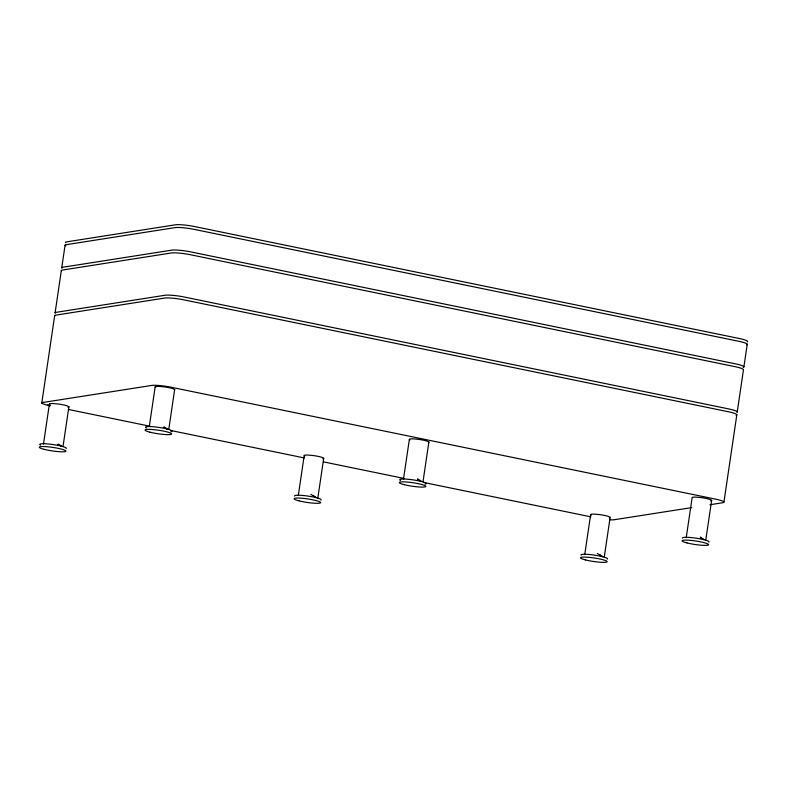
<?xml version="1.0" encoding="UTF-8"?>
<svg xmlns="http://www.w3.org/2000/svg" width="787" height="787" viewBox="0 0 787 787"><rect width="100%" height="100%" fill="white"/><g stroke="black" fill="none" stroke-linecap="round" stroke-linejoin="round"><path stroke-width="1.18" d="M41.77 403.062L54.667 315.695M55.09 312.882L61.327 270.61M61.74 267.787L65.075 245.239M43.482 444.065L49.365 404.203A10.261 1.358 8.4 0 1 53.447 403.564L58.208 404.006A9.7 1.279 8.4 0 1 67.121 405.836L68.892 406.741L63.009 446.603M149.432 425.688L155.137 387.047A10.261 1.358 8.4 0 1 159.21 386.407L163.971 386.84A9.7 1.279 8.4 0 1 172.884 388.67L174.655 389.575L168.772 429.436M298.293 495.574L304.185 455.712A10.261 1.358 8.4 0 1 308.258 455.073L313.019 455.516A9.7 1.279 8.4 0 1 321.932 457.345L323.713 458.25L317.82 498.112M403.456 479.372L409.348 439.51A10.261 1.358 8.4 0 1 413.421 438.871L418.182 439.303A9.7 1.279 8.4 0 1 427.095 441.143L428.866 442.048L422.983 481.9M584.741 554.628L590.624 514.777A10.261 1.358 8.4 0 1 594.697 514.137L599.458 514.57A9.7 1.279 8.4 0 1 608.381 516.4L610.151 517.305L604.259 557.166M686.234 537.639L692.117 497.778A10.261 1.358 8.4 0 1 696.2 497.138L700.951 497.581A9.7 1.279 8.4 0 1 709.874 499.411L711.645 500.316L705.762 540.167M723.932 502.096L736.829 414.739M737.242 411.916L743.489 369.644M743.902 366.831L747.237 344.283M42.291 402.58L152.304 385.345A15.13 1.997 8.4 0 1 169.894 386.988L716.485 499.322A15.13 1.997 8.4 0 1 723.194 502.667L709.904 504.752M691.783 507.595L614.46 519.705A13.448 1.781 8.4 0 1 610.112 519.804M43.56 402.383L42.124 402.629A11.884 1.574 8.4 0 0 46.984 405.049L50.27 405.738L47.436 405.148M68.331 409.447L150.199 426.269M170.671 430.479L304.313 457.945M323.575 461.9L404.243 478.476M423.504 482.431L590.85 516.833M700.282 537.895L704.149 539.744L700.371 537.009M417.513 479.627L421.379 481.477L417.592 478.742M163.303 427.154L167.169 429.004L164.326 426.957M57.53 444.321L61.396 446.17L58.563 444.124M599.812 554.687L602.655 556.734L597.313 553.448M313.374 495.633L316.217 497.679L310.865 494.384M590.624 514.777L591.194 515.2M409.348 439.51L409.919 439.933M304.185 455.712L304.756 456.135M155.137 387.047L155.708 387.47M49.365 404.203L49.945 404.626M146.333 428.02A13.448 1.781 8.4 0 1 159.141 427.439A13.448 1.781 8.4 0 1 170.917 431.679M174.655 389.575A10.261 1.358 8.4 0 1 174.566 389.919M400.544 480.493A13.448 1.781 8.4 0 1 413.352 479.913A13.448 1.781 8.4 0 1 425.128 484.153M428.866 442.048A10.261 1.358 8.4 0 1 428.777 442.383M40.57 445.186A13.448 1.781 8.4 0 1 51.637 444.36A13.448 1.781 8.4 0 1 66.147 448.541M68.892 406.741A10.261 1.358 8.4 0 1 68.046 407.302M294.584 496.125A13.448 1.781 8.4 0 1 308.199 496.115A13.448 1.781 8.4 0 1 320.958 500.05M323.703 458.25A10.261 1.358 8.4 0 1 322.867 458.821M610.151 517.305A10.261 1.358 8.4 0 1 609.305 517.876M581.022 555.179A13.448 1.781 8.4 0 1 594.638 555.169A13.448 1.781 8.4 0 1 607.397 559.104M711.645 500.316A10.261 1.358 8.4 0 1 710.799 500.876M682.516 538.18A13.448 1.781 8.4 0 1 696.131 538.18A13.448 1.781 8.4 0 1 708.89 542.115M736.101 415.31A15.13 1.997 8.4 0 0 729.392 411.955L182.791 299.631A15.13 1.997 8.4 0 0 165.211 297.978L55.031 315.262A11.884 1.574 8.4 0 0 54.913 315.971M736.947 412.329A15.13 1.997 8.4 0 0 729.805 409.142L183.204 296.807A15.13 1.997 8.4 0 0 165.624 295.164L55.444 312.439A11.884 1.574 8.4 0 0 55.326 313.157M61.573 270.885A11.884 1.574 8.4 0 1 61.691 270.167L171.861 252.893A15.13 1.997 8.4 0 1 189.451 254.535L736.042 366.87A15.13 1.997 8.4 0 1 743.43 369.86M743.174 367.401A15.13 1.997 8.4 0 0 736.465 364.047L189.864 251.712A15.13 1.997 8.4 0 0 172.284 250.069L62.104 267.354A11.884 1.574 8.4 0 0 61.986 268.062M746.499 344.854A15.13 1.997 8.4 0 0 739.79 341.499L193.199 229.174A15.13 1.997 8.4 0 0 175.609 227.532L65.429 244.806A11.884 1.574 8.4 0 0 65.833 245.829M747.355 341.873A15.13 1.997 8.4 0 0 740.203 338.685L193.612 226.351A15.13 1.997 8.4 0 0 176.022 224.708L65.852 241.993A11.884 1.574 8.4 0 0 65.734 242.701M149.953 432.181A13.448 1.781 8.4 0 0 171.487 434.198A13.448 1.781 8.4 0 0 153.613 429.633A13.448 1.781 8.4 0 0 149.953 432.181M404.164 484.644A13.448 1.781 8.4 0 0 425.698 486.661A13.448 1.781 8.4 0 0 407.823 482.106A13.448 1.781 8.4 0 0 404.164 484.644M44.19 449.347A13.448 1.781 8.4 0 0 65.724 451.354A13.448 1.781 8.4 0 0 47.85 446.8A13.448 1.781 8.4 0 0 44.19 449.347M299.001 500.857A13.448 1.781 8.4 0 0 320.545 502.863A13.448 1.781 8.4 0 0 302.661 498.309A13.448 1.781 8.4 0 0 299.001 500.857M585.449 559.911A13.448 1.781 8.4 0 0 606.984 561.928A13.448 1.781 8.4 0 0 589.099 557.363A13.448 1.781 8.4 0 0 585.449 559.911M686.943 542.912A13.448 1.781 8.4 0 0 708.477 544.929A13.448 1.781 8.4 0 0 690.592 540.374A13.448 1.781 8.4 0 0 686.943 542.912"/></g></svg>
